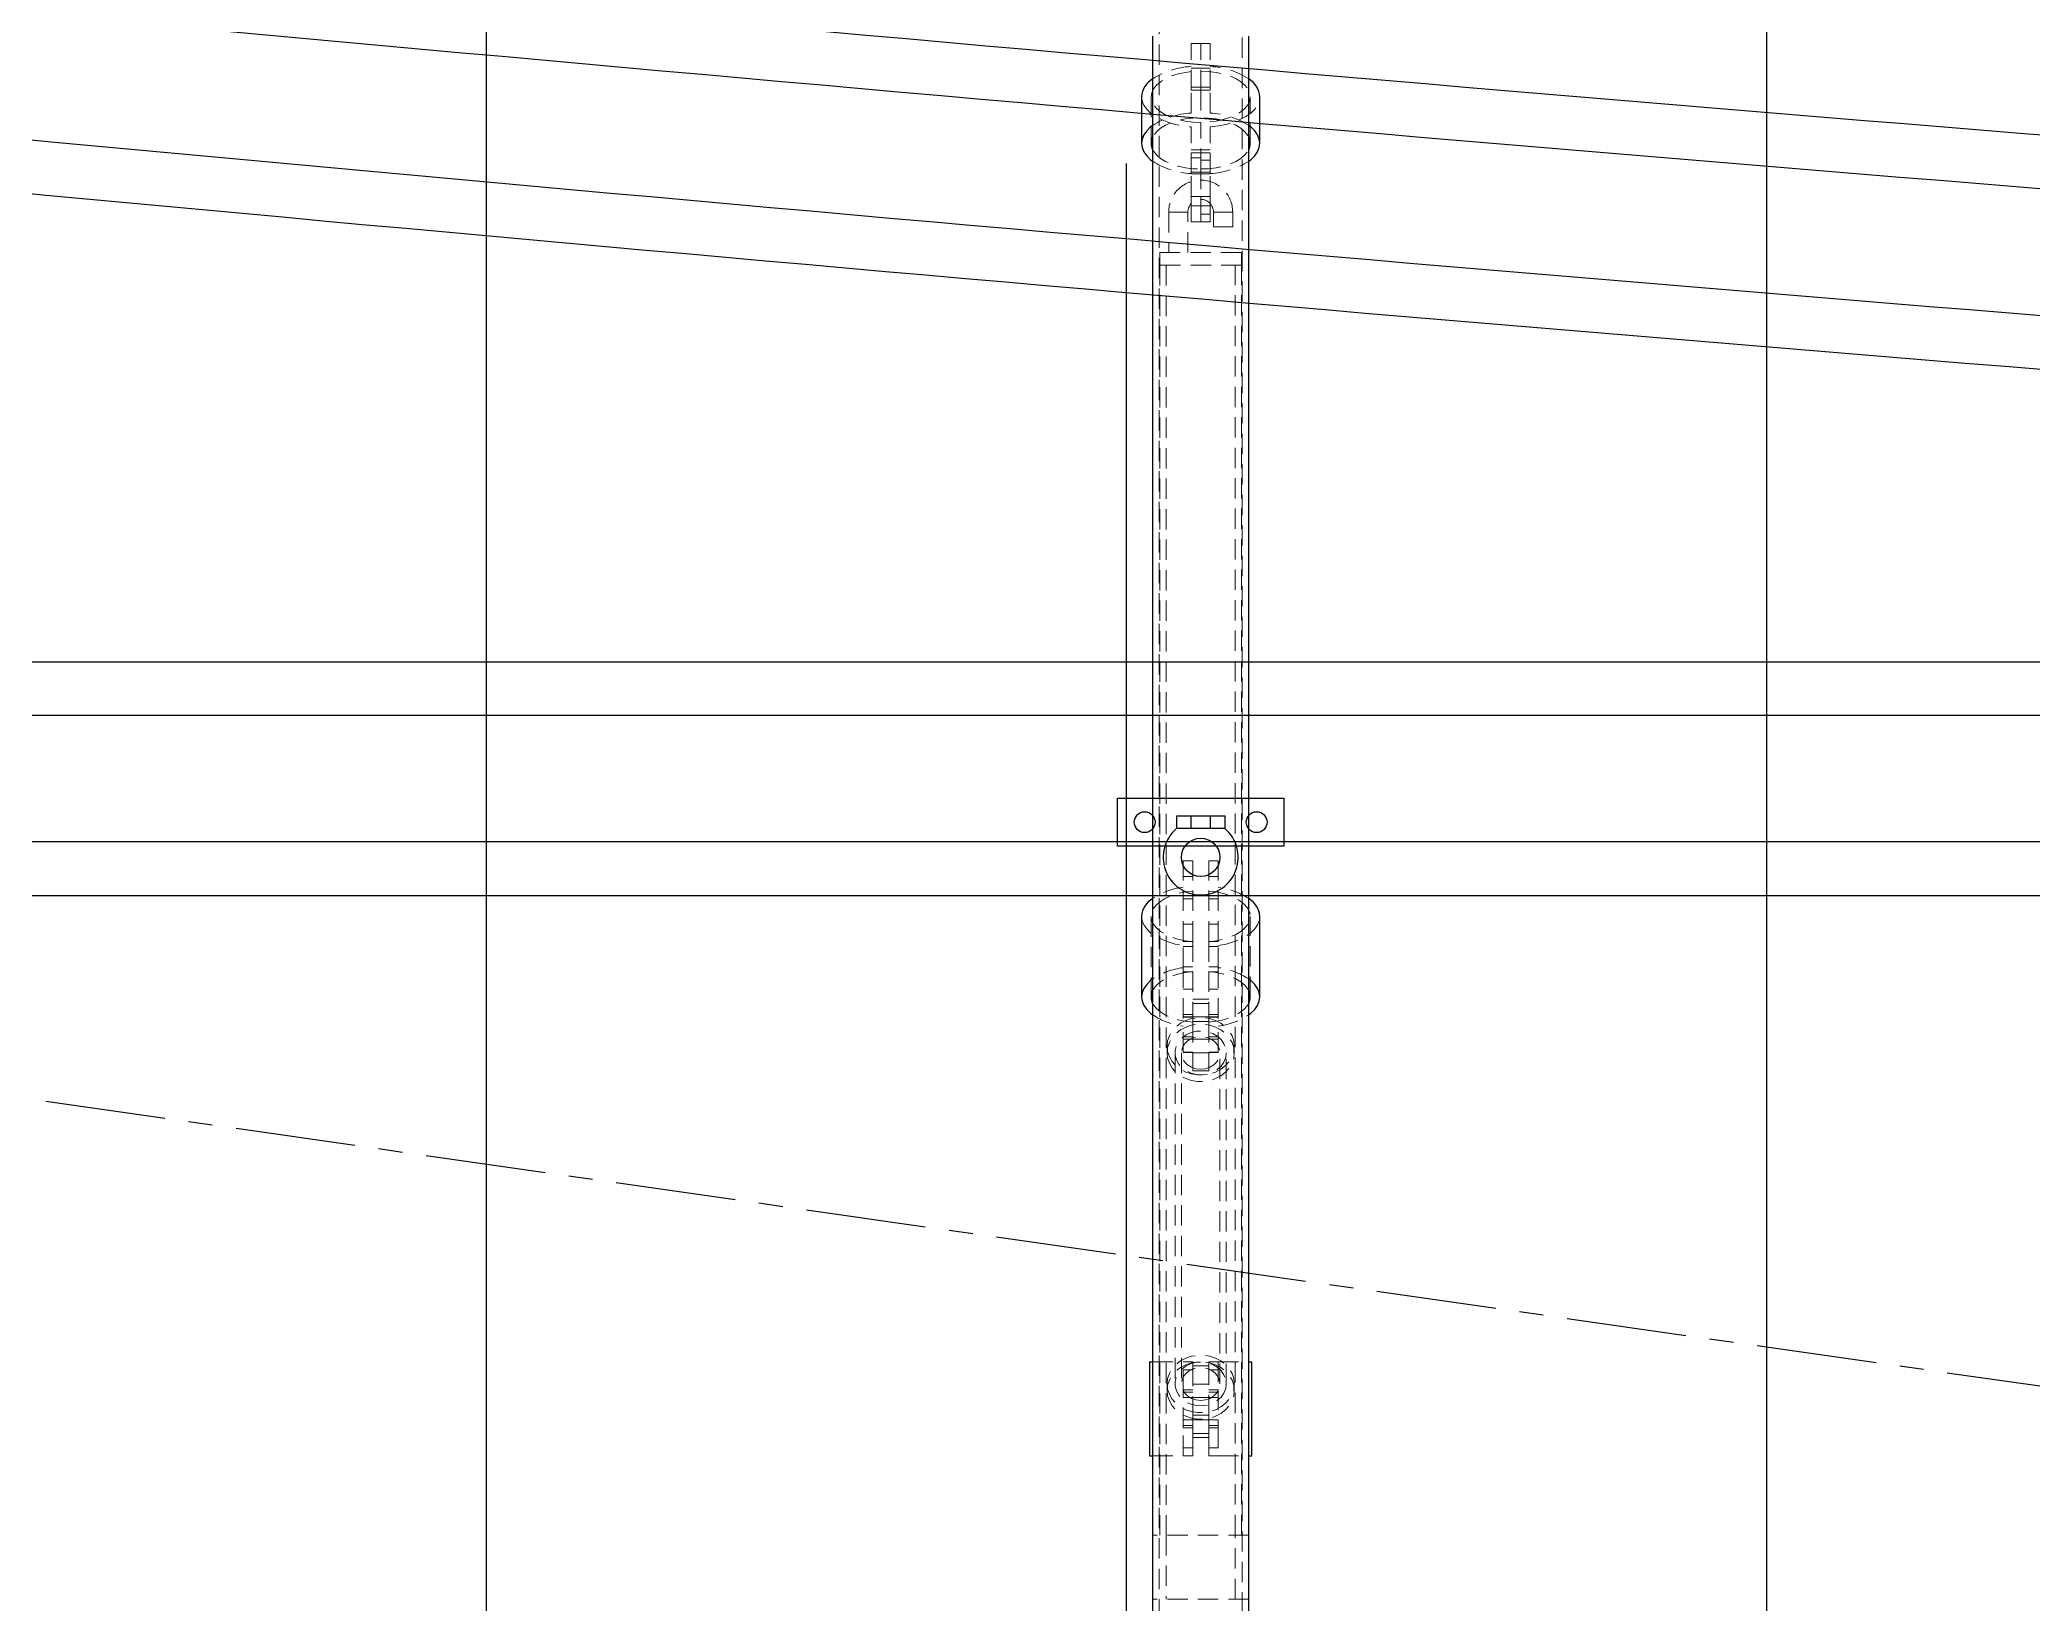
# Model space of a CAD drawing. Header units: millimetres. Extents: x 25083 to 52777, y 24772 to 45779.
# Drawn here: x 32819 to 33441, y 33709 to 34197 of the extents above; entities that cross this region are included whole.
import ezdxf

# ---------------------------------------------------------------- set-up
doc = ezdxf.new("R2010")
doc.units = ezdxf.units.MM
doc.linetypes.add('CENTER', pattern=[2, 1.25, -0.25, 0.25, -0.25])
doc.linetypes.add('HIDDEN', pattern=[9.525, 6.35, -3.175])
doc.layers.add('中心线层', color=3, linetype='CENTER', lineweight=25)
doc.layers.add('小车', color=7, linetype='Continuous')
doc.styles.get("Standard").update_dxf_attribs({"font": ''})
doc.styles.add('标准', font='', dxfattribs={"width": 0.667})
doc.styles.get('Standard').set_extended_font_data('SimSun')
doc.styles.get('标准').set_extended_font_data('FangSong_GB2312')
doc.dimstyles.new('15', dxfattribs={"dimtxt": 15, "dimasz": 10, "dimexe": 2, "dimexo": 1, "dimgap": 1, "dimtad": 1, "dimdsep": 46, "dimtxsty": 'Standard', "dimcen": 2.5, "dimadec": 0, "dimazin": 0, "dimtfac": 1, "dimtmove": 2, "dimatfit": 3, "dimfxl": 1, "dimtolj": 1, "dimarcsym": 0})
doc.dimstyles.new('ISO-25', dxfattribs={"dimtxt": 2.5, "dimasz": 2.5, "dimexe": 1.25, "dimexo": 0.625, "dimtad": 1, "dimtxsty": 'Standard', "dimcen": 2.5, "dimadec": 0, "dimazin": 0, "dimtfac": 1, "dimtmove": 0, "dimatfit": 3, "dimfxl": 1, "dimarcsym": 0})
doc.dimstyles.new('标准', dxfattribs={"dimtxt": 35, "dimasz": 4, "dimexe": 2, "dimexo": 0, "dimtad": 1, "dimdec": 1, "dimzin": 9, "dimdsep": 46, "dimtxsty": '标准', "dimcen": 0, "dimdle": 6, "dimazin": 2, "dimtfac": 1, "dimtdec": 1, "dimtmove": 0, "dimatfit": 3, "dimfxl": 1, "dimtolj": 1, "dimtzin": 0, "dimarcsym": 0})

# ---------------------------------------------------------------- blocks, each defined once
blk = doc.blocks.new('*D925')
at = {"color": 0, "lineweight": -2}
for p, q in [((29677.86, 34881.66), (29677.86, 32448.29)), ((40733.02, 34757.65), (40733.02, 32448.29)), ((29680.36, 32449.54), (40730.52, 32449.54))]:
    blk.add_line(p, q, dxfattribs=at)
at = {"color": 0}
for points in [[(29680.36, 32449.96), (29680.36, 32449.13), (29677.86, 32449.54)], [(40730.52, 32449.13), (40730.52, 32449.96), (40733.02, 32449.54)]]:
    blk.add_solid(points, dxfattribs=at)
at = {"layer": 'DEFPOINTS', "color": 0}
for p in [(29677.86, 34882.29), (40733.02, 34758.27), (40733.02, 32449.54)]:
    blk.add_point(p, dxfattribs=at)
at = {"color": 0, "insert": (35205.44, 32451.63), "char_height": 2.5, "attachment_point": 5}
blk.add_mtext('11055,15', dxfattribs=at)
blk = doc.blocks.new('*D468')
at = {"layer": 'DEFPOINTS', "color": 0}
for p in [(36374.45, 116811.67), (36394.73, 116814.5), (36378.59, 116781.93)]:
    blk.add_point(p, dxfattribs=at)
at = {"layer": '小车', "color": 0, "lineweight": -2}
for p, q in [((36394.73, 116814.5), (36388.79, 116857.13)), ((36374.45, 116811.67), (36396.71, 116814.77)), ((36398.31, 116788.72), (36395.28, 116810.54)), ((36378.59, 116781.93), (36400.85, 116785.03))]:
    blk.add_line(p, q, dxfattribs=at)
at = {"layer": '小车', "color": 0}
for points in [[(36395.94, 116810.63), (36394.62, 116810.44), (36394.73, 116814.5)], [(36398.98, 116788.81), (36397.65, 116788.62), (36398.87, 116784.75)]]:
    blk.add_solid(points, dxfattribs=at)
at = {"layer": '小车', "color": 0, "insert": (36409.43, 116840.3), "char_height": 35, "attachment_point": 5, "rotation": 277.92543, "style": '标准'}
blk.add_mtext('\\A1;30', dxfattribs=at)
blk = doc.blocks.new('*D471')
at = {"layer": 'DEFPOINTS', "color": 0}
for p in [(37119.2, 116894.7), (37119.2, 116859.78), (37149.16, 116859.78)]:
    blk.add_point(p, dxfattribs=at)
at = {"layer": '小车', "color": 0, "linetype": 'Continuous', "lineweight": -2}
for p, q in [((37119.2, 116860.78), (37119.2, 116896.7)), ((37139.16, 116894.7), (37129.2, 116894.7)), ((37149.16, 116860.78), (37149.16, 116896.7))]:
    blk.add_line(p, q, dxfattribs=at)
at = {"layer": '小车', "color": 0}
for points in [[(37129.2, 116896.37), (37129.2, 116893.04), (37119.2, 116894.7)], [(37139.16, 116896.37), (37139.16, 116893.04), (37149.16, 116894.7)]]:
    blk.add_solid(points, dxfattribs=at)
at = {"layer": '小车', "color": 0, "insert": (37185.09, 116894.7), "char_height": 15, "attachment_point": 5}
blk.add_mtext('\\A1;29.96', dxfattribs=at)
blk = doc.blocks.new('*D473')
at = {"layer": 'DEFPOINTS', "color": 0}
for p in [(37237.63, 116743.92), (37258.49, 116743.92), (37258.49, 116721.13)]:
    blk.add_point(p, dxfattribs=at)
at = {"layer": '小车', "color": 0, "linetype": 'Continuous', "lineweight": -2}
for p, q in [((37237.63, 116742.92), (37237.63, 116719.13)), ((37258.49, 116742.92), (37258.49, 116719.13)), ((37227.63, 116721.13), (37217.63, 116721.13)), ((37237.63, 116721.13), (37258.49, 116721.13)), ((37268.49, 116721.13), (37278.49, 116721.13))]:
    blk.add_line(p, q, dxfattribs=at)
at = {"layer": '小车', "color": 0}
for points in [[(37227.63, 116722.8), (37227.63, 116719.46), (37237.63, 116721.13)], [(37268.49, 116722.8), (37268.49, 116719.46), (37258.49, 116721.13)]]:
    blk.add_solid(points, dxfattribs=at)
at = {"layer": '小车', "color": 0, "insert": (37288.04, 116721.13), "char_height": 15, "attachment_point": 5}
blk.add_mtext('\\A1;20.86', dxfattribs=at)
blk = doc.blocks.new('zw$9518')
at = {"color": 7, "linetype": 'Continuous', "lineweight": 25}
for p, q in [((712.62, 188.5), (698.07, 188.5)), ((979.31, 188.5), (954.15, 188.5)), ((1190.03, 185), (679.11, 185)), ((1122.68, 186), (1093.28, 186)), ((1093.28, 185), (1093.28, 186)), ((1122.68, 185), (1122.68, 186)), ((679.11, 155), (1190.03, 155)), ((698.07, 151.5), (712.62, 151.5)), ((954.15, 151.5), (979.31, 151.5)), ((1093.28, 154), (1093.28, 155)), ((1093.28, 154), (1122.68, 154)), ((1122.68, 154), (1122.68, 155))]:
    blk.add_line(p, q, dxfattribs=at)
at = {"color": 7, "linetype": 'HIDDEN', "lineweight": 18}
for p, q in [((1362.16, 183), (634.11, 183)), ((712.62, 185.5), (698.07, 185.5)), ((746.7, 157.25), (746.7, 182.75)), ((750.7, 182.75), (746.7, 182.75)), ((750.7, 182.75), (750.7, 157.25)), ((1147.44, 182.75), (750.7, 182.75)), ((1147.44, 180.75), (750.7, 180.75)), ((979.31, 185.5), (954.15, 185.5)), ((996.8, 180.5), (994.73, 180.5)), ((1093.28, 175.5), (1093.28, 185)), ((1102.29, 180.5), (1100.23, 180.5)), ((1122.68, 175.5), (1122.68, 185)), ((1147.44, 185), (1147.44, 155)), ((1167.44, 180.75), (1147.44, 180.75)), ((1167.44, 185), (1167.44, 155)), ((738.7, 180), (734.12, 180)), ((734.12, 179.95), (734.12, 174.05)), ((738.7, 174), (738.7, 180)), ((936.82, 172.5), (936.82, 175.5)), ((961.98, 175.5), (936.82, 175.5)), ((941.64, 175.5), (941.64, 172.5)), ((948.64, 172.5), (948.64, 175.5)), ((956.53, 175.5), (956.53, 172.5)), ((970.17, 175.5), (961.98, 175.5)), ((961.98, 172.5), (961.98, 175.5)), ((963.53, 172.5), (963.53, 175.5)), ((969.92, 175.5), (969.92, 172.5)), ((970.17, 175.5), (988.44, 175.5)), ((971.47, 172.5), (971.47, 175.5)), ((976.92, 172.5), (976.92, 175.5)), ((984.82, 175.5), (984.82, 172.5)), ((985.54, 175.5), (985.54, 172.5)), ((985.59, 172.5), (985.59, 175.5)), ((996.63, 175.5), (988.44, 175.5)), ((991.82, 172.5), (991.82, 175.5)), ((992.54, 172.5), (992.54, 175.5)), ((996.54, 172.5), (996.54, 175.5)), ((996.63, 172.5), (996.63, 175.5)), ((1100.23, 178), (996.8, 178)), ((1100.23, 176), (996.8, 176)), ((1093.28, 172.5), (1093.28, 175.5)), ((1093.28, 175.5), (1102.02, 175.5)), ((1095.78, 175.5), (1095.78, 172.5)), ((1102.02, 172.5), (1102.02, 175.5)), ((1102.02, 175.5), (1113.94, 175.5)), ((1102.78, 172.5), (1102.78, 175.5)), ((1104.48, 175.5), (1104.48, 172.5)), ((1111.48, 172.5), (1111.48, 175.5)), ((1113.18, 175.5), (1113.18, 172.5)), ((1113.94, 172.5), (1113.94, 175.5)), ((1113.94, 175.5), (1122.68, 175.5)), ((1120.18, 172.5), (1120.18, 175.5)), ((1122.68, 172.5), (1122.68, 175.5)), ((681.47, 170), (681.47, 173)), ((696.02, 173), (681.47, 173)), ((681.47, 167), (681.47, 170)), ((696.02, 170), (681.47, 170)), ((689.11, 173), (689.11, 170)), ((689.11, 170), (689.11, 167)), ((695.11, 170), (695.11, 173)), ((695.11, 167), (695.11, 170)), ((703.18, 173), (696.02, 173)), ((696.02, 170), (696.02, 173)), ((696.02, 167), (696.02, 170)), ((696.02, 170), (704.61, 170)), ((720.64, 170), (706.09, 170)), ((722.06, 173), (707.51, 173)), ((714.67, 170), (714.67, 173)), ((714.67, 167), (714.67, 170)), ((715.59, 173), (715.59, 170)), ((715.59, 170), (715.59, 167)), ((717.12, 170), (717.12, 167)), ((717.84, 173), (717.84, 170)), ((720.64, 170), (729.22, 170)), ((721.59, 170), (721.59, 173)), ((721.59, 167), (721.59, 170)), ((729.22, 173), (722.06, 173)), ((722.12, 173), (722.12, 170)), ((722.12, 170), (722.12, 167)), ((729.22, 170), (729.22, 173)), ((729.22, 173), (734.73, 173)), ((729.22, 167), (729.22, 170)), ((729.22, 170), (734.73, 170)), ((732.12, 170), (732.12, 173)), ((732.12, 167), (732.12, 170)), ((734.12, 174), (738.7, 174)), ((734.73, 173), (734.73, 170)), ((734.73, 173), (737.12, 173)), ((735.68, 170), (734.73, 170)), ((737.12, 170), (734.73, 170)), ((737.12, 170), (735.68, 170)), ((737.12, 170), (737.12, 173)), ((737.12, 167), (737.12, 170)), ((961.98, 172.5), (936.82, 172.5)), ((961.98, 172.5), (971.4, 172.5)), ((987.22, 172.5), (971.4, 172.5)), ((980.04, 172.5), (980.04, 167.5)), ((981.34, 167.5), (981.34, 172.5)), ((985.54, 172.5), (985.54, 167.5)), ((987.03, 172.5), (987.03, 167.5)), ((987.22, 172.5), (996.63, 172.5)), ((992.54, 167.5), (992.54, 172.5)), ((996.63, 172.5), (996.74, 172.5)), ((996.74, 172.5), (996.74, 167.5)), ((996.74, 172.5), (1002.43, 172.5)), ((1002.43, 167.5), (1002.43, 172.5)), ((1093.28, 172.5), (1094.59, 172.5)), ((1094.59, 172.5), (1094.59, 167.5)), ((1110, 172.5), (1094.59, 172.5)), ((1100.28, 167.5), (1100.28, 172.5)), ((1104.48, 172.5), (1104.48, 167.5)), ((1110, 167.5), (1110, 172.5)), ((1115.69, 172.5), (1110, 172.5)), ((1111.48, 167.5), (1111.48, 172.5)), ((1115.69, 172.5), (1115.69, 167.5)), ((1116.96, 172.5), (1115.69, 172.5)), ((1116.96, 172.5), (1122.68, 172.5)), ((1116.98, 167.5), (1116.98, 172.5)), ((696.02, 167), (681.47, 167)), ((703.18, 167), (696.02, 167)), ((722.06, 167), (707.51, 167)), ((729.22, 167), (722.06, 167)), ((735.68, 167), (729.22, 167)), ((734.12, 166), (734.12, 160)), ((746.7, 166), (734.12, 166)), ((737.12, 167), (735.68, 167)), ((936.82, 164.5), (936.82, 167.5)), ((961.98, 167.5), (936.82, 167.5)), ((961.98, 164.5), (936.82, 164.5)), ((941.64, 167.5), (941.64, 164.5)), ((948.64, 164.5), (948.64, 167.5)), ((956.53, 167.5), (956.53, 164.5)), ((961.98, 164.5), (961.98, 167.5)), ((961.98, 167.5), (971.4, 167.5)), ((970.17, 164.5), (961.98, 164.5)), ((963.53, 164.5), (963.53, 167.5)), ((969.92, 167.5), (969.92, 164.5)), ((970.17, 164.5), (988.44, 164.5)), ((987.22, 167.5), (971.4, 167.5)), ((971.47, 164.5), (971.47, 167.5)), ((976.92, 164.5), (976.92, 167.5)), ((984.82, 167.5), (984.82, 164.5)), ((985.54, 167.5), (985.54, 164.5)), ((985.59, 167.5), (985.59, 164.5)), ((987.22, 167.5), (996.63, 167.5)), ((996.63, 164.5), (988.44, 164.5)), ((991.82, 164.5), (991.82, 167.5)), ((992.54, 164.5), (992.54, 167.5)), ((996.74, 167.5), (996.54, 167.5)), ((996.54, 167.5), (996.54, 164.5)), ((996.63, 164.5), (996.63, 167.5)), ((996.74, 167.5), (1002.43, 167.5)), ((996.8, 164), (1100.23, 164)), ((996.8, 162), (1100.23, 162)), ((1093.28, 164.5), (1093.28, 167.5)), ((1093.28, 167.5), (1094.59, 167.5)), ((1102.02, 164.5), (1093.28, 164.5)), ((1093.28, 155), (1093.28, 164.5)), ((1094.59, 167.5), (1110, 167.5)), ((1095.78, 167.5), (1095.78, 164.5)), ((1102.02, 167.5), (1102.02, 164.5)), ((1113.94, 164.5), (1102.02, 164.5)), ((1102.78, 164.5), (1102.78, 167.5)), ((1104.48, 167.5), (1104.48, 164.5)), ((1115.69, 167.5), (1110, 167.5)), ((1111.48, 164.5), (1111.48, 167.5)), ((1113.18, 167.5), (1113.18, 164.5)), ((1113.94, 167.5), (1113.94, 164.5)), ((1122.68, 164.5), (1113.94, 164.5)), ((1115.69, 167.5), (1116.96, 167.5)), ((1116.96, 167.5), (1122.68, 167.5)), ((1120.18, 164.5), (1120.18, 167.5)), ((1122.68, 164.5), (1122.68, 167.5)), ((1122.68, 155), (1122.68, 164.5)), ((634.11, 157), (1362.16, 157)), ((734.12, 160), (746.7, 160)), ((746.7, 157.25), (750.7, 157.25)), ((750.7, 159.25), (1147.44, 159.25)), ((750.7, 157.25), (1147.44, 157.25)), ((994.73, 159.5), (996.8, 159.5)), ((1100.23, 159.5), (1102.29, 159.5)), ((1147.44, 159.25), (1167.44, 159.25)), ((698.07, 154.5), (712.62, 154.5)), ((954.15, 154.5), (979.31, 154.5))]:
    blk.add_line(p, q, dxfattribs=at)
at = {"color": 7, "linetype": 'HIDDEN', "lineweight": 18, "flags": 128}
for points in [[(707.51, 173), (707.2, 175.53), (706.71, 177.95), (706.05, 180.22), (705.23, 182.28), (704.27, 184.1), (703.18, 185.64), (702, 186.87), (700.73, 187.77), (699.42, 188.32), (698.07, 188.5)], [(963.28, 175.5), (962.79, 177.93), (962.13, 180.2), (961.31, 182.27), (960.34, 184.09), (959.26, 185.64), (958.07, 186.87), (956.81, 187.77), (955.49, 188.32), (954.15, 188.5)], [(690.06, 170), (690.16, 172.42), (690.45, 174.79), (690.93, 177.04), (691.59, 179.11), (692.41, 180.96), (693.36, 182.54), (694.43, 183.81), (695.6, 184.74), (696.82, 185.31), (698.07, 185.5), (699.33, 185.31), (700.55, 184.74), (701.71, 183.81), (702.78, 182.54), (703.74, 180.96), (704.56, 179.11), (705.22, 177.04), (705.7, 174.79), (705.99, 172.42), (706.09, 170)], [(710.6, 185), (710.15, 184.74), (708.98, 183.81), (707.91, 182.54), (706.96, 180.96), (706.14, 179.11), (705.48, 177.04), (705, 174.79), (704.71, 172.42), (704.61, 170)], [(720.64, 170), (720.54, 172.42), (720.25, 174.79), (719.77, 177.04), (719.11, 179.11), (718.29, 180.96), (717.34, 182.54), (716.26, 183.81), (715.1, 184.74), (714.64, 185)], [(946.23, 172.5), (946.53, 174.85), (947.02, 177.09), (947.68, 179.15), (948.49, 180.99), (949.45, 182.56), (950.52, 183.82), (951.68, 184.75), (952.9, 185.31), (954.15, 185.5), (955.39, 185.31), (956.61, 184.75), (957.77, 183.82), (958.84, 182.56), (959.8, 180.99), (960.61, 179.15), (961.27, 177.09), (961.76, 174.85), (962.06, 172.5)], [(977.29, 185), (976.84, 184.75), (975.68, 183.82), (974.61, 182.56), (973.66, 180.99), (972.84, 179.15), (972.18, 177.09), (971.7, 174.85), (971.4, 172.5)], [(987.22, 172.5), (986.92, 174.85), (986.44, 177.09), (985.78, 179.15), (984.96, 180.99), (984.01, 182.56), (982.94, 183.82), (981.78, 184.75), (981.33, 185)], [(994.73, 159.5), (996.38, 159.68), (997.98, 160.21), (999.46, 161.07), (1000.78, 162.24), (1001.9, 163.67), (1002.77, 165.32), (1003.37, 167.13), (1003.68, 169.03), (1003.68, 170.97), (1003.37, 172.87), (1002.77, 174.68), (1001.9, 176.33), (1000.78, 177.76), (999.46, 178.93), (997.98, 179.79), (996.38, 180.32), (994.73, 180.5), (993.08, 180.32), (991.48, 179.79), (990, 178.93), (988.68, 177.76), (987.56, 176.33), (986.69, 174.68), (986.09, 172.87), (985.78, 170.97), (985.78, 169.03), (986.09, 167.13), (986.69, 165.32), (987.56, 163.67), (988.68, 162.24), (990, 161.07), (991.48, 160.21), (993.08, 159.68), (994.73, 159.5)], [(996.8, 159.5), (998.45, 159.68), (1000.05, 160.21), (1001.53, 161.07), (1002.85, 162.24), (1003.97, 163.67), (1004.84, 165.32), (1005.44, 167.13), (1005.75, 169.03), (1005.75, 170.97), (1005.44, 172.87), (1004.84, 174.68), (1003.97, 176.33), (1002.85, 177.76), (1001.53, 178.93), (1000.05, 179.79), (998.45, 180.32), (996.8, 180.5), (995.15, 180.32), (993.55, 179.79), (992.07, 178.93), (990.74, 177.76), (989.63, 176.33), (988.75, 174.68), (988.15, 172.87), (987.85, 170.97), (987.85, 169.03), (988.15, 167.13), (988.75, 165.32), (989.63, 163.67), (990.74, 162.24), (992.07, 161.07), (993.55, 160.21), (995.15, 159.68), (996.8, 159.5)], [(1100.23, 159.5), (1101.88, 159.68), (1103.47, 160.21), (1104.96, 161.07), (1106.28, 162.24), (1107.4, 163.67), (1108.27, 165.32), (1108.87, 167.13), (1109.17, 169.03), (1109.17, 170.97), (1108.87, 172.87), (1108.27, 174.68), (1107.4, 176.33), (1106.28, 177.76), (1104.96, 178.93), (1103.47, 179.79), (1101.88, 180.32), (1100.23, 180.5), (1098.57, 180.32), (1096.98, 179.79), (1095.49, 178.93), (1094.17, 177.76), (1093.05, 176.33), (1092.18, 174.68), (1091.58, 172.87), (1091.28, 170.97), (1091.28, 169.03), (1091.58, 167.13), (1092.18, 165.32), (1093.05, 163.67), (1094.17, 162.24), (1095.49, 161.07), (1096.98, 160.21), (1098.57, 159.68), (1100.23, 159.5)], [(1102.29, 159.5), (1103.95, 159.68), (1105.54, 160.21), (1107.02, 161.07), (1108.35, 162.24), (1109.47, 163.67), (1110.34, 165.32), (1110.94, 167.13), (1111.24, 169.03), (1111.24, 170.97), (1110.94, 172.87), (1110.34, 174.68), (1109.47, 176.33), (1108.35, 177.76), (1107.02, 178.93), (1105.54, 179.79), (1103.95, 180.32), (1102.29, 180.5), (1100.64, 180.32), (1099.05, 179.79), (1097.56, 178.93), (1096.24, 177.76), (1095.12, 176.33), (1094.25, 174.68), (1093.65, 172.87), (1093.35, 170.97), (1093.35, 169.03), (1093.65, 167.13), (1094.25, 165.32), (1095.12, 163.67), (1096.24, 162.24), (1097.56, 161.07), (1099.05, 160.21), (1100.64, 159.68), (1102.29, 159.5)], [(996.8, 178), (998.27, 177.81), (999.67, 177.26), (1000.94, 176.37), (1002.02, 175.18), (1002.85, 173.75), (1003.4, 172.14), (1003.64, 170.43), (1003.56, 168.71), (1003.16, 167.04), (1002.47, 165.51), (1001.51, 164.19), (1000.33, 163.15), (998.98, 162.42), (997.54, 162.05), (996.06, 162.05), (994.61, 162.42), (993.27, 163.15), (992.09, 164.19), (991.13, 165.51), (990.44, 167.04), (990.04, 168.71), (989.96, 170.43), (990.2, 172.14), (990.75, 173.75), (991.58, 175.18), (992.65, 176.37), (993.92, 177.26), (995.33, 177.81), (996.8, 178)], [(1001.93, 170), (1001.77, 168.51), (1001.3, 167.11), (1000.54, 165.89), (999.55, 164.93), (998.39, 164.29), (997.12, 164.01), (995.84, 164.11), (994.61, 164.57), (993.53, 165.38), (992.64, 166.47), (992.02, 167.79), (991.7, 169.25), (991.7, 170.75), (992.02, 172.21), (992.64, 173.53), (993.53, 174.62), (994.61, 175.43), (995.84, 175.89), (997.12, 175.99), (998.39, 175.71), (999.55, 175.07), (1000.54, 174.11), (1001.3, 172.89), (1001.77, 171.49), (1001.93, 170)], [(1100.23, 178), (1101.7, 177.81), (1103.1, 177.26), (1104.37, 176.37), (1105.44, 175.18), (1106.27, 173.75), (1106.82, 172.14), (1107.06, 170.43), (1106.98, 168.71), (1106.59, 167.04), (1105.89, 165.51), (1104.93, 164.19), (1103.76, 163.15), (1102.41, 162.42), (1100.97, 162.05), (1099.49, 162.05), (1098.04, 162.42), (1096.7, 163.15), (1095.52, 164.19), (1094.56, 165.51), (1093.86, 167.04), (1093.47, 168.71), (1093.39, 170.43), (1093.63, 172.14), (1094.18, 173.75), (1095.01, 175.18), (1096.08, 176.37), (1097.35, 177.26), (1098.75, 177.81), (1100.23, 178)], [(1105.36, 170), (1105.2, 168.51), (1104.73, 167.11), (1103.97, 165.89), (1102.98, 164.93), (1101.81, 164.29), (1100.55, 164.01), (1099.26, 164.11), (1098.04, 164.57), (1096.95, 165.38), (1096.07, 166.47), (1095.45, 167.79), (1095.13, 169.25), (1095.13, 170.75), (1095.45, 172.21), (1096.07, 173.53), (1096.95, 174.62), (1098.04, 175.43), (1099.26, 175.89), (1100.55, 175.99), (1101.81, 175.71), (1102.98, 175.07), (1103.97, 174.11), (1104.73, 172.89), (1105.2, 171.49), (1105.36, 170)], [(706.09, 170), (705.99, 167.58), (705.7, 165.21), (705.22, 162.96), (704.56, 160.89), (703.74, 159.04), (702.78, 157.46), (701.71, 156.19), (700.55, 155.26), (699.33, 154.69), (698.07, 154.5), (696.82, 154.69), (695.6, 155.26), (694.43, 156.19), (693.36, 157.46), (692.41, 159.04), (691.59, 160.89), (690.93, 162.96), (690.45, 165.21), (690.16, 167.58), (690.06, 170)], [(704.61, 170), (704.71, 167.58), (705, 165.21), (705.48, 162.96), (706.14, 160.89), (706.96, 159.04), (707.91, 157.46), (708.98, 156.19), (710.15, 155.26), (710.6, 155)], [(714.64, 155), (715.1, 155.26), (716.26, 156.19), (717.34, 157.46), (718.29, 159.04), (719.11, 160.89), (719.77, 162.96), (720.25, 165.21), (720.54, 167.58), (720.64, 170)], [(698.07, 151.5), (699.42, 151.68), (700.73, 152.23), (702, 153.13), (703.18, 154.36), (704.27, 155.9), (705.23, 157.72), (706.05, 159.78), (706.71, 162.05), (707.2, 164.47), (707.51, 167)], [(962.06, 167.5), (961.76, 165.15), (961.27, 162.91), (960.61, 160.85), (959.8, 159.01), (958.84, 157.44), (957.77, 156.18), (956.61, 155.25), (955.39, 154.69), (954.15, 154.5), (952.9, 154.69), (951.68, 155.25), (950.52, 156.18), (949.45, 157.44), (948.49, 159.01), (947.68, 160.85), (947.02, 162.91), (946.53, 165.15), (946.23, 167.5)], [(954.15, 151.5), (955.49, 151.68), (956.81, 152.23), (958.07, 153.13), (959.26, 154.36), (960.34, 155.91), (961.31, 157.73), (962.13, 159.8), (962.79, 162.07), (963.28, 164.5)], [(971.4, 167.5), (971.7, 165.15), (972.18, 162.91), (972.84, 160.85), (973.66, 159.01), (974.61, 157.44), (975.68, 156.18), (976.84, 155.25), (977.29, 155)], [(981.33, 155), (981.78, 155.25), (982.94, 156.18), (984.01, 157.44), (984.96, 159.01), (985.78, 160.85), (986.44, 162.91), (986.92, 165.15), (987.22, 167.5)]]:
    blk.add_lwpolyline(points, dxfattribs=at)
at = {"color": 7, "linetype": 'Continuous', "lineweight": 25, "flags": 128}
for points in [[(718.22, 185), (717.73, 185.64), (716.55, 186.87), (715.28, 187.77), (713.97, 188.32), (712.62, 188.5), (711.28, 188.32), (709.97, 187.77), (708.7, 186.87), (707.52, 185.64), (707.02, 185)], [(984.91, 185), (984.42, 185.64), (983.24, 186.87), (981.97, 187.77), (980.65, 188.32), (979.31, 188.5), (977.96, 188.32), (976.65, 187.77), (975.38, 186.87), (974.19, 185.64), (973.71, 185)], [(707.02, 155), (707.52, 154.36), (708.7, 153.13), (709.97, 152.23), (711.28, 151.68), (712.62, 151.5), (713.97, 151.68), (715.28, 152.23), (716.55, 153.13), (717.73, 154.36), (718.22, 155)], [(973.71, 155), (974.19, 154.36), (975.38, 153.13), (976.65, 152.23), (977.96, 151.68), (979.31, 151.5), (980.65, 151.68), (981.97, 152.23), (983.24, 153.13), (984.42, 154.36), (984.91, 155)]]:
    blk.add_lwpolyline(points, dxfattribs=at)
at = {"color": 7, "linetype": 'Continuous', "lineweight": 25}
for centre, radius, start, end in [((698.84, 181.04), 7.5, 95.89403, 148.12012), ((954.92, 181.04), 7.5, 95.9035, 148.11064), ((712.62, 181.13), 4.37, 62.47274, 117.52726), ((979.31, 181.13), 4.37, 62.47079, 117.52921), ((698.73, 158.78), 7.3, 211.12067, 264.86518), ((712.62, 158.87), 4.37, 242.47274, 297.52726), ((954.8, 158.78), 7.31, 211.12905, 264.8568), ((979.31, 158.87), 4.37, 242.47079, 297.52921)]:
    blk.add_arc(centre, radius, start, end, dxfattribs=at)
at = {"color": 7, "linetype": 'HIDDEN', "lineweight": 18}
for centre, radius, start, end in [((712.91, 171.84), 24.3, 147.22888, 177.27554), ((727.46, 171.84), 24.3, 147.22888, 177.27554), ((697.79, 171.84), 24.3, 2.72446, 32.77112), ((967.5, 172.54), 22.68, 146.67766, 172.50372), ((992.66, 172.54), 22.68, 146.67766, 172.50372), ((966.44, 172.72), 22.18, 7.20175, 33.61687), ((734.12, 170), 10, 90, 270), ((734.12, 170), 4, 90, 270), ((712.91, 168.16), 24.3, 182.72446, 212.77112), ((727.46, 168.16), 24.3, 182.72446, 212.77112), ((697.79, 168.16), 24.3, 327.22888, 357.27554), ((967.02, 167.28), 22.18, 187.20175, 213.61687), ((992.18, 167.28), 22.18, 187.20175, 213.61687), ((965.96, 167.46), 22.68, 326.67766, 352.50372)]:
    blk.add_arc(centre, radius, start, end, dxfattribs=at)
blk = doc.blocks.new('zw$A0')
at = {"color": 3}
for points in [[(0, 19.22), (4, 19.22), (4, 4.22), (0, 4.22)], [(0, 14.72), (4, 14.72), (4, 8.72), (0, 8.72)]]:
    blk.add_lwpolyline(points, close=True, dxfattribs=at)
blk.add_circle((13, 11.72), 6, dxfattribs=at)
blk.add_arc((13, 11.72), 11.72, 219.80557, 140.19443, dxfattribs=at)
blk = doc.blocks.new('zw$5A47')
at = {"color": 4}
for points in [[(0, 15), (52, 15), (52, 0), (0, 0)], [(23, 9.5), (29, 9.5), (29, 5.5), (23, 5.5)]]:
    blk.add_lwpolyline(points, close=True, dxfattribs=at)
for centre in [(8.5, 7.5), (43.5, 7.5)]:
    blk.add_circle(centre, 3.25, dxfattribs=at)
blk = doc.blocks.new('zw$88AC')
at = {"color": 1, "rotation": 90}
blk.add_blockref('zw$5A47', (15, 0), dxfattribs=at)
at = {"color": 1}
blk.add_blockref('zw$A0', (5.5, 14.28), dxfattribs=at)
blk = doc.blocks.new('zw$2BF0')
at = {"color": 1}
for name, p in [('zw$9518', (0, 0)), ('zw$88AC', (917.21, 144))]:
    blk.add_blockref(name, p, dxfattribs=at)
blk = doc.blocks.new('A$C1A4175F5')
at = {"layer": '小车'}
for base, p1, p2, picture, middle in [((1151.522, 705.449), (1181.479, 670.531), (1151.522, 670.531), '*D471', (1217.407, 705.449)), ((1290.808, 531.877), (1269.95, 554.67), (1290.808, 554.67), '*D473', (1320.36, 531.877))]:
    dim = blk.add_linear_dim(base=base, p1=p1, p2=p2, dimstyle='15', override={"dimfxl": 0.18}, dxfattribs=at)
    dim.commit()
    dim.dimension.update_dxf_attribs({"geometry": picture, "text_midpoint": middle, "dimtype": 128, "insert": (-35967.681, -116189.253)})
dim = blk.add_aligned_dim(p1=(410.909, 592.677), p2=(406.768, 622.421), distance=-20.472, dimstyle='标准', dxfattribs=at)
dim.commit()
dim.dimension.update_dxf_attribs({"geometry": '*D468', "text_midpoint": (441.753, 651.042), "insert": (-35967.681, -116189.253)})
blk = doc.blocks.new('zw$50CE')
at = {"layer": '小车', "ltscale": 10, "xscale": -1, "rotation": 270}
blk.add_blockref('A$C1A4175F5', (47.03, 0), dxfattribs=at)

msp = doc.modelspace()

# ---------------------------------------------------------------- linework, layer by layer
for p, q in [((32958.63, 33290.649), (32958.63, 34323.983)), ((33358.63, 33290.649), (33358.63, 34290.649)), ((33158.63, 33639.527), (33158.63, 34158.358))]:
    msp.add_line(p, q)
at = {"ltscale": 15}
for p, q in [((29782.964, 34002.733), (40674.281, 34002.733)), ((29782.964, 33929.733), (40674.281, 33929.733))]:
    msp.add_line(p, q, dxfattribs=at)
at = {"color": 1, "ltscale": 15}
msp.add_line((29782.964, 33985.983), (40674.281, 33985.983), dxfattribs=at)
at = {"color": 1}
msp.add_line((34054.393, 33946.483), (30933.924, 33946.483), dxfattribs=at)
at = {"ltscale": 15}
msp.add_lwpolyline([(32461.536, 33733.094, 0.0074854), (33959.798, 33605.804, 0.000493), (34058.608, 33598.996, 0.000493)], format="xyb", dxfattribs=at)
at = {"color": 1}
msp.add_lwpolyline([(32459.868, 33716.427, 0.0074854), (33958.63, 33589.095, 0.000493), (34057.473, 33582.284, 0.000493)], format="xyb", dxfattribs=at)
at = {"ltscale": 15}
for radius in [49701.25, 49774.25]:
    msp.add_arc((37461.692, 83705.983), radius, 264.2319741, 266.0790299, dxfattribs=at)
at = {"color": 1}
for radius in [49718, 49757.5]:
    msp.add_arc((37461.692, 83705.983), radius, 264.2319741, 266.0790299, dxfattribs=at)
at = {"layer": '中心线层', "ltscale": 30}
msp.add_line((33927.297, 33707.316), (32019.148, 33979.905), dxfattribs=at)

# ---------------------------------------------------------------- block references
at = {"color": 1, "rotation": 270}
msp.add_blockref('zw$2BF0', (33011.762, 34877.316), dxfattribs=at)
at = {"rotation": 90}
msp.add_blockref('zw$50CE', (39594.481, 33157.316), dxfattribs=at)

# ---------------------------------------------------------------- dimensions: what is measured, and where the dimension line sits
dim = msp.add_linear_dim(base=(40733.0166, 32449.5434), p1=(29677.8617, 34882.2868), p2=(40733.0166, 34758.2702), dimstyle='ISO-25')
dim.commit()
dim.dimension.update_dxf_attribs({"geometry": '*D925', "text_midpoint": (35205.4391, 32449.5434), "dimtype": 160})

doc.saveas('drawing.dxf')
